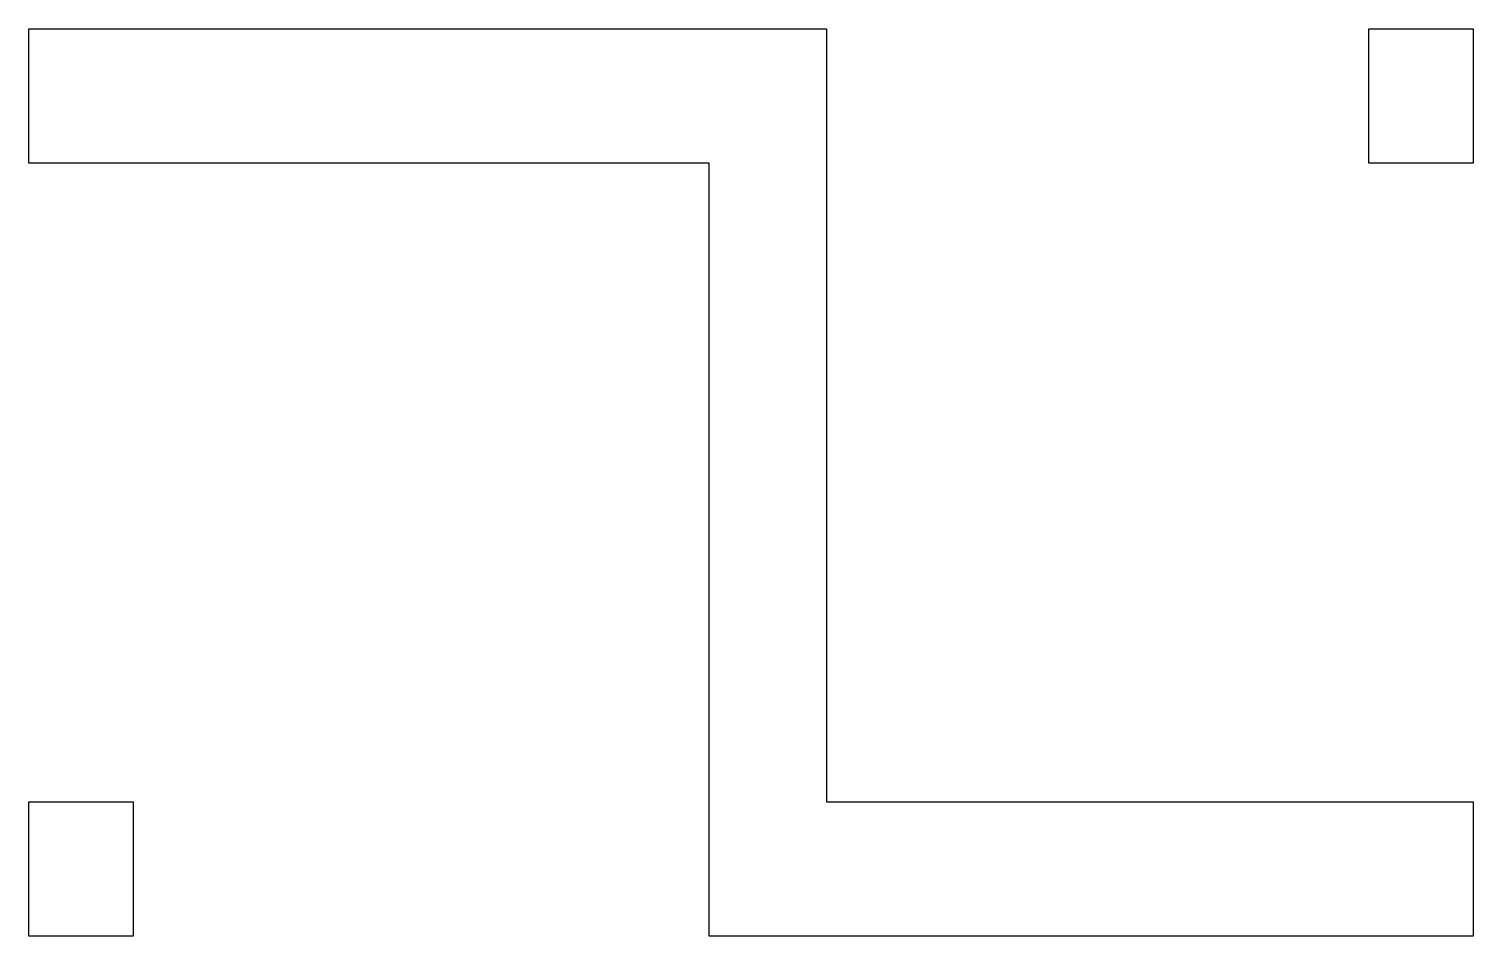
# Model space of a CAD drawing. Extents: x -2.15 to 2.15, y -1.35 to 1.35.
import ezdxf

# ---------------------------------------------------------------- set-up
doc = ezdxf.new("R2010")
doc.units = 0
doc.header["$MEASUREMENT"] = 0
doc.layers.add('Link', color=7, linetype='Continuous')

msp = doc.modelspace()

# ---------------------------------------------------------------- linework, layer by layer
at = {"layer": 'Link'}
for points in [[(0.225, -0.95), (2.15, -0.95), (2.15, -1.35), (-0.125, -1.35), (-0.125, 0.95), (-2.15, 0.95), (-2.15, 1.35), (0.225, 1.35)], [(1.84, 1.35), (2.15, 1.35), (2.15, 0.95), (1.84, 0.95)], [(-1.84, -1.35), (-2.15, -1.35), (-2.15, -0.95), (-1.84, -0.95)]]:
    msp.add_lwpolyline(points, close=True, dxfattribs=at)

doc.saveas('drawing.dxf')
